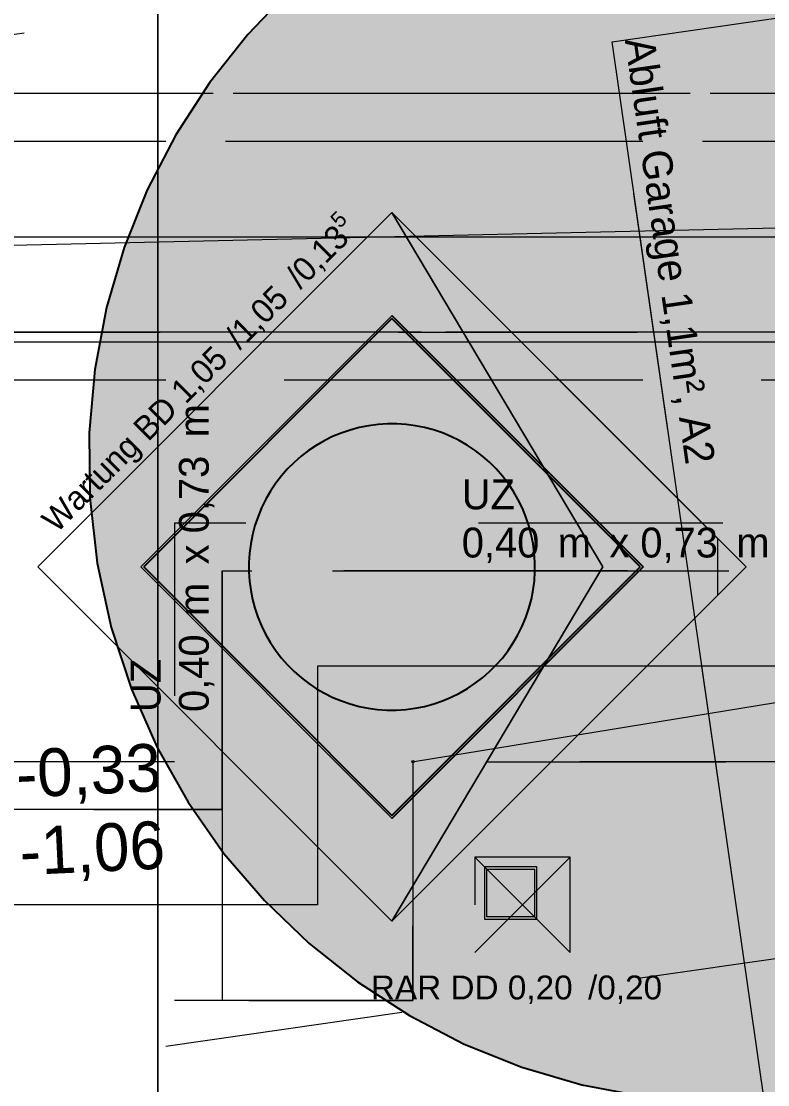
# Model space of a CAD drawing. Header units: metres. Extents: x -14 to 130, y -38 to 4.
# Drawn here: x 8.714 to 10.279, y -31.557 to -29.328 of the extents above; entities that cross this region are included whole.
import ezdxf

# ---------------------------------------------------------------- set-up
doc = ezdxf.new("R2010")
doc.units = ezdxf.units.M
doc.header["$MEASUREMENT"] = 0
for name, pattern in [('Punkt 1_1', [0.07500000000000001, 0.025, -0.05000000000000001]), ('Strichliert_1_-1', [2, 1, -1]), ('Strichlinie eng', [0.002, 0.0015, -0.0005]), ('Untersicht', [0.001, 0.0005, -0.0005])]:
    doc.linetypes.add(name, pattern=pattern)
for name, color, linetype in [('-1._KG PP_3_210 Decke', 7, 'Continuous'), ('-1._KG PP_3_220 Bodenaufbau', 7, 'Continuous'), ('-1._KG PP_3_250 Träger Unterzug', 7, 'Continuous'), ('-1._KG PP_3_270 Deckendurchbruchsymbol', 7, 'Continuous'), ('-1._KG PP_3_310 Dachkonstruktion massiv', 7, 'Continuous'), ('-1._KG PP_3_870 Dokumentation allgemein', 7, 'Continuous'), ('-1._KG PP_3_945 Einreichplan Beschriftung', 7, 'Continuous'), ('-1._KG PP_3_970 Brandschutz', 7, 'Continuous'), ('-1._KG PP_3_Bemaßen_Sperrmaß 2D', 7, 'Continuous'), ('-1._KG PP_3_Gelände_Beschriftung Gelände', 7, 'Continuous'), ('-1._KG PP_3_Kataster Grenzpunkte_Grenzpunkt (GP) Hausecke_Kennzeichen', 7, 'Continuous'), ('-1._KG PP_3_Kataster Grenzpunkte_Grenzpunkt (GP) Zeichen im Fels_Kennzeichen', 7, 'Continuous'), ('-1._KG PP_3_Kataster Grundstücke_Grundstück', 7, 'Continuous')]:
    doc.layers.add(name, color=color, linetype=linetype)
doc.styles.add('ERSTELLTER_STIL_1', font='arial.ttf')
doc.styles.add('ERSTELLTER_STIL_5', font='')
doc.styles.get('ERSTELLTER_STIL_5').set_extended_font_data('Eurostile')
doc.linetypes.add('GAS', pattern='A,0,[1,415_260415_PP_VA_1_2 -1 KG1.Shx,S=0.1865079365079365,R=0,X=0,Y=0],-26.5,0', length=26.5)

msp = doc.modelspace()

# ---------------------------------------------------------------- hatches: boundary and pattern name
at = {"layer": '-1._KG PP_3_210 Decke', "linetype": 'Continuous', "lineweight": 0, "true_color": 0x0f1f00}
h = msp.add_hatch(color=88, dxfattribs=at)
h.paths.add_polyline_path([(9.98588561183884, -28.91214814596547, 0.9999999999999999), (10.42508106225892, -31.57618781465104, 0.9999999999999999)])
h.paths.add_polyline_path([(9.539864110852418, -30.76786146733664, -1.000000024835274), (9.442265118194504, -30.17585265267916, -1.000000024835268)], flags=0)
at = {"layer": '-1._KG PP_3_270 Deckendurchbruchsymbol', "linetype": 'Continuous', "lineweight": 0, "true_color": 0x000000}
msp.add_hatch(color=18, dxfattribs=at).paths.add_polyline_path([(9.491064614523443, -31.21431918025379), (10.23352673476932, -30.47185706000791), (9.491064614523443, -29.72939493976204), (9.933526734769321, -30.47185706000791)])
at = {"layer": '-1._KG PP_3_Gelände_Beschriftung Gelände', "linetype": 'Continuous', "lineweight": 0, "true_color": 0x0f1f00}
msp.add_hatch(color=88, dxfattribs=at).paths.add_polyline_path([(9.491064614523447, -29.95142646905462), (8.97063402357015, -30.47185706000791), (9.491064614523454, -30.99228765096121), (10.01149520547674, -30.47185706000792)])

# ---------------------------------------------------------------- linework, layer by layer
at = {"layer": '-1._KG PP_3_210 Decke', "color": 7, "linetype": 'Untersicht', "lineweight": 13, "ltscale": 1000, "true_color": 0xf4f4f4, "flags": 128}
msp.add_lwpolyline([(5.305028709145281, -21.49499984274746), (0.1843831494230894, -21.49499984274746), (0.1967034927316131, -31.38000008767371), (9.535029024412816, -31.38000008767371), (9.535029024412816, -30.8800001112715), (12.38502880685627, -30.8800001112715), (12.38502880685627, -29.98000020911363), (18.72579114256216, -29.98000020911363), (18.76214868190436, -21.49499984274746), (12.46502895810572, -21.49499984274746), (12.46502882522127, -24.32000009110894), (13.00666210526895, -24.32000009110894), (13.23261569759713, -25.87000012072028), (9.875028698316113, -25.87000012072028), (7.87502879270726, -25.87000012072028), (7.87502879270726, -23.91999996360416), (5.305028709145281, -23.91999996360416)], close=True, dxfattribs=at)
at = {"layer": '-1._KG PP_3_210 Decke', "color": 7, "linetype": 'Punkt 1_1', "lineweight": 25, "ltscale": 1000, "flags": 128}
for points in [[(9.98588561183884, -28.91214814596547, 0.9999999999999999), (10.42508106225892, -31.57618781465104, 0.9999999999999999)], [(9.539864110852418, -30.76786146733664, 1.000000024835268), (9.442265118194504, -30.17585265267916, 1.000000024835274)]]:
    msp.add_lwpolyline(points, format="xyb", close=True, dxfattribs=at)
at = {"layer": '-1._KG PP_3_210 Decke', "color": 8, "linetype": 'Untersicht', "lineweight": 13, "ltscale": 1000, "flags": 128}
msp.add_lwpolyline([(0.1962049458953548, -30.98000010461589), (0.1998276885272201, -33.88653668298276), (18.72045518068941, -31.22526101441079), (18.72750485506194, -29.57999984005176), (11.98502886677401, -29.57999984005176), (11.98502886677401, -30.47999979316301), (9.13502883116295, -30.47999979316301), (9.13502883116295, -30.98000010461589)], close=True, dxfattribs=at)
at = {"layer": '-1._KG PP_3_220 Bodenaufbau', "color": 7, "linetype": 'Continuous', "lineweight": 13, "ltscale": 1000, "flags": 128}
for points in [[(9.491064614523454, -29.72939493976203), (8.748602494277575, -30.47185706000791)], [(10.17445128902936, -30.41278161426795), (9.491064614523454, -29.72939493976203)], [(8.964977169320663, -30.4718570600079), (9.491064614523454, -29.94576961480512)], [(9.491064614523454, -29.94576961480512), (10.01715205972624, -30.47185706000791)], [(9.491064614523454, -29.95142646905462), (8.970634023570158, -30.4718570600079)], [(10.01149520547675, -30.47185706000791), (9.491064614523454, -29.95142646905462)], [(10.17445128902937, -30.53093250574788), (10.17445128902936, -30.41278161426795)], [(8.748602494277575, -30.47185706000791), (9.491064614523454, -31.21431918025379)], [(9.491064614523454, -30.9979445052107), (8.964977169320663, -30.4718570600079)], [(8.970634023570158, -30.4718570600079), (9.491064614523458, -30.99228765096121)], [(10.01715205972624, -30.47185706000791), (9.491064614523454, -30.9979445052107)], [(9.491064614523458, -30.99228765096121), (10.01149520547675, -30.47185706000791)], [(9.491064614523454, -31.21431918025379), (10.17445128902937, -30.53093250574788)]]:
    msp.add_lwpolyline(points, dxfattribs=at)
at = {"layer": '-1._KG PP_3_250 Träger Unterzug', "color": 76, "linetype": 'GAS', "lineweight": 13, "ltscale": 1000, "true_color": 0x3f7f02}
for p, q in [((0.6648358585033431, -29.7800001967916), (18.25621031788018, -29.7800001967916)), ((9.335028830120743, -30.67999963326433), (9.335028830120743, -31.18000005249444)), ((12.18502864336495, -30.67999963326433), (9.335028830120743, -30.67999963326433)), ((9.335028830120743, -31.18000005249444), (0.6665794001786995, -31.18000005249444))]:
    msp.add_line(p, q, dxfattribs=at)
at = {"layer": '-1._KG PP_3_250 Träger Unterzug', "color": 76, "linetype": 'Untersicht', "lineweight": 13, "ltscale": 1000, "true_color": 0x3f7f02, "flags": 128}
for points in [[(4.505028843272418, -29.57999999999997), (11.98502880672785, -29.57999999999997)], [(4.505028843272418, -29.97999999999997), (11.98502880672785, -29.97999999999996)], [(9.1350289650452, -30.47999982981369), (9.1350289650452, -30.98000008767372)], [(11.98502880672785, -30.47999982981369), (9.1350289650452, -30.47999982981369)], [(9.535028965045202, -30.8799998298137), (9.535028965045202, -31.38000008767372)], [(12.38502880672784, -30.87999982981369), (9.535028965045202, -30.87999982981369)], [(9.135028965045196, -30.98000008767372), (0.6665792110665638, -30.98000008767372)], [(9.535028965045194, -31.38000008767371), (0.6665792110665638, -31.38000008767371)]]:
    msp.add_lwpolyline(points, dxfattribs=at)
at = {"layer": '-1._KG PP_3_270 Deckendurchbruchsymbol', "color": 7, "linetype": 'Untersicht', "lineweight": 13, "ltscale": 1000}
for p, q in [((9.665028543606718, -31.2800002561715), (9.865028950960847, -31.07999984881738)), ((9.665028543606718, -31.07999984881738), (9.865028950960847, -31.2800002561715))]:
    msp.add_line(p, q, dxfattribs=at)
at = {"layer": '-1._KG PP_3_270 Deckendurchbruchsymbol', "color": 7, "linetype": 'Continuous', "lineweight": 13, "ltscale": 1000, "flags": 128}
for points in [[(9.933526734769321, -30.47185706000791), (9.491064614523443, -29.72939493976204), (8.748602494277568, -30.47185706000791), (9.491064614523443, -31.21431918025379)], [(9.491064614523443, -31.21431918025379), (10.23352673476932, -30.47185706000791), (9.491064614523443, -29.72939493976204), (9.933526734769321, -30.47185706000791)]]:
    msp.add_lwpolyline(points, close=True, dxfattribs=at)
at = {"layer": '-1._KG PP_3_270 Deckendurchbruchsymbol', "color": 7, "linetype": 'Untersicht', "lineweight": 13, "ltscale": 1000, "flags": 128}
msp.add_lwpolyline([(9.865028823917998, -31.28000014199888), (9.865028823917998, -31.08000014199888), (9.665028824797632, -31.08000014199888), (9.665028824797632, -31.28000014199888)], close=True, dxfattribs=at)
at = {"layer": '-1._KG PP_3_310 Dachkonstruktion massiv', "color": 140, "linetype": 'Untersicht', "lineweight": 0, "ltscale": 1000, "true_color": 0x00b9ff}
msp.add_line((9.135029021921833, -30.98000024429552), (9.135029021921833, -31.37999986069335), dxfattribs=at)
at = {"layer": '-1._KG PP_3_870 Dokumentation allgemein', "color": 140, "linetype": 'Strichlinie eng', "lineweight": 0, "ltscale": 1000, "true_color": 0x00b9ff, "flags": 128}
msp.add_lwpolyline([(5.866884726208619, -27.21751523042409), (11.80582128341844, -26.36368118950239), (12.16443158060556, -28.85803454353051), (6.225495023395732, -29.71186858445221)], close=True, dxfattribs=at)
at = {"layer": '-1._KG PP_3_970 Brandschutz', "color": 16, "linetype": 'GAS', "lineweight": 13, "ltscale": 1000, "true_color": 0x7e0000}
msp.add_line((10.37957625965349, -32.34073086805866), (9.952659595226327, -29.37126250073969), dxfattribs=at)
at = {"layer": '-1._KG PP_3_970 Brandschutz', "color": 16, "linetype": 'Untersicht', "lineweight": 13, "ltscale": 1000, "true_color": 0x7e0000, "flags": 128}
for points in [[(9.952659486282739, -29.37126247947988), (13.56551255596016, -28.85184675299248)], [(10.35423214428842, -32.1644451579977), (9.952659486282739, -29.37126247947988)]]:
    msp.add_lwpolyline(points, dxfattribs=at)
at = {"layer": '-1._KG PP_3_Bemaßen_Sperrmaß 2D', "color": 5, "linetype": 'GAS', "lineweight": 0, "ltscale": 1000}
for p, q in [((8.999999807760917, 2.999999702828291), (8.999999807760917, -36.00000004358344)), ((-1.500000008743161, -29.99999980606385), (21.00000028280011, -29.99999980606385))]:
    msp.add_line(p, q, dxfattribs=at)
at = {"layer": '-1._KG PP_3_Gelände_Beschriftung Gelände', "color": 7, "linetype": 'Continuous', "lineweight": 18, "ltscale": 1000, "flags": 128}
for points in [[(9.491064614523454, -29.72939493976203), (8.748602494277575, -30.47185706000791)], [(10.23352673476933, -30.47185706000791), (9.491064614523454, -29.72939493976203)], [(8.964977169277711, -30.47185705998011), (9.491749890333883, -29.94508433901391)], [(9.491749890333883, -29.94508433901391), (10.01873332037495, -30.47185705997003)], [(8.748602494277575, -30.47185706000791), (9.491064614523454, -31.21431918025379)], [(8.964977169277711, -30.47185705998011), (9.49174989033389, -30.99862978093624)], [(9.491064614523454, -31.21431918025379), (10.23352673476933, -30.47185706000791)], [(9.49174989033389, -30.99862978093624), (10.01873332037495, -30.47185705997003)]]:
    msp.add_lwpolyline(points, dxfattribs=at)
at = {"layer": '-1._KG PP_3_Gelände_Beschriftung Gelände', "color": 7, "linetype": 'Punkt 1_1', "lineweight": 25, "ltscale": 1000, "flags": 128}
msp.add_lwpolyline([(9.491064614523447, -29.95142646905462), (8.97063402357015, -30.47185706000791), (9.491064614523454, -30.99228765096121), (10.01149520547674, -30.47185706000792)], close=True, dxfattribs=at)
at = {"layer": '-1._KG PP_3_Kataster Grenzpunkte_Grenzpunkt (GP) Hausecke_Kennzeichen', "color": 76, "linetype": 'Continuous', "lineweight": 13, "ltscale": 1000, "true_color": 0x3f7f02}
msp.add_line((8.999999807760917, -35.94999994174491), (8.999999807760917, -24.99458823794829), dxfattribs=at)
at = {"layer": '-1._KG PP_3_Kataster Grenzpunkte_Grenzpunkt (GP) Hausecke_Kennzeichen', "color": 7, "linetype": 'Strichliert_1_-1', "lineweight": 13, "ltscale": 1000}
for p, q in [((0.6673349349046855, -29.9799430852451), (18.25621031788018, -29.57999978943748)), ((9.537496558649833, -30.87959680915883), (11.98502883516603, -30.47999982506541))]:
    msp.add_line(p, q, dxfattribs=at)
at = {"layer": '-1._KG PP_3_Kataster Grenzpunkte_Grenzpunkt (GP) Hausecke_Kennzeichen', "color": 7, "linetype": 'Continuous', "lineweight": 13, "ltscale": 1000}
msp.add_circle((9.535028965045202, -30.8799998298137), 0.0025, dxfattribs=at)
at = {"layer": '-1._KG PP_3_Kataster Grenzpunkte_Grenzpunkt (GP) Zeichen im Fels_Kennzeichen', "color": 171, "linetype": 'Untersicht', "lineweight": 13, "ltscale": 1000, "true_color": 0x6c6cff, "flags": 128}
for points in [[(9.685028825221258, -31.20999999999998), (9.795028825221257, -31.20999999999998), (9.795028825221257, -31.09999999999998), (9.685028825221258, -31.09999999999998)], [(9.690028825221257, -31.10499999999998), (9.790028825221258, -31.10499999999998), (9.790028825221258, -31.20499999999998), (9.690028825221257, -31.20499999999998)]]:
    msp.add_lwpolyline(points, close=True, dxfattribs=at)
at = {"layer": '-1._KG PP_3_Kataster Grundstücke_Grundstück', "color": 30, "linetype": 'Untersicht', "lineweight": 13, "ltscale": 1000, "true_color": 0xff6400, "flags": 128}
for points in [[(4.516884583573619, -27.20499932469176), (4.516884583573619, -27.40499979971655), (4.516884721507262, -29.57999999999997), (13.77344598758577, -29.57999999999997), (13.61225824716196, -28.47428155504323), (13.58340818388112, -28.27637367134864), (13.29092623433973, -26.27000011090431), (10.05502885121589, -26.27000024883796), (7.625029065984835, -26.27000011090431), (4.516884583573619, -26.27000011090431)], [(4.516884726208632, -29.57999999999997), (13.77344612418637, -29.57999999999997), (13.75886848098867, -29.47999999999997), (4.516884726208632, -29.47999999999997)], [(9.03502904028865, -30.88000060189802), (0.6660814096760621, -30.88000060189802), (0.6662058849048638, -30.98000008767372), (9.13502903206121, -30.98000008767372), (9.13502903206121, -30.47999979147966), (11.98502888191205, -30.47999979147966), (11.98502888191205, -29.9799994952856), (11.88502889013948, -29.9799994952856), (11.88502889013948, -30.38000013703834), (9.03502904028865, -30.38000013703834)], [(0.8649589302855158, -29.97999999999998), (0.8662052778658076, -30.98000008767372), (9.1350289650452, -30.98000008767372), (9.1350289650452, -30.47999982981369), (11.98502888191205, -30.47999982981369), (11.98502888191205, -29.97999999999996)], [(4.516884726208632, -30.07999999999996), (11.98502880672785, -30.07999999999996), (11.98502880672785, -29.97999999999996), (4.516884726208632, -29.97999999999996)]]:
    msp.add_lwpolyline(points, close=True, dxfattribs=at)
for points in [[(0.8643357518290617, -29.47999999999997), (0.8650835892109381, -30.07999999999996), (11.88502880672785, -30.07999999999996)], [(18.05535628892672, -30.07999999999996), (18.05792722011108, -29.47999999999997), (0.8643357518290582, -29.47999999999997)], [(0.8660808199078307, -30.88000008767371), (0.8682836012676791, -32.64736250614143), (18.05494293189901, -30.17645636918279), (18.05535624253289, -30.07999999999996)], [(11.88502880672785, -30.07999999999998), (11.88502880672785, -30.37999999999998), (9.035028825221259, -30.37999999999998), (9.035028825221259, -30.88000008767371), (0.8660808199078307, -30.88000008767371)]]:
    msp.add_lwpolyline(points, dxfattribs=at)

# ---------------------------------------------------------------- texts
at = {"layer": '-1._KG PP_3_270 Deckendurchbruchsymbol', "color": 1, "linetype": 'Continuous', "lineweight": 0, "insert": (9.115566226064356, -30.09635867154883), "char_height": 0.05, "attachment_point": 8, "rotation": 45, "style": 'ERSTELLTER_STIL_5'}
msp.add_mtext('\\A1;{\\pqc;\\pt0;\\fEurostile|b0|i0|c0|p0;\\W1.000000;Wartung BD 1,05\\fEurostile|b0|i0|c0|p0;\\W1.000000;\\A1{\\H.66x;\\S^  ;}\\fEurostile|b0|i0|c0|p0;\\W1.000000; /1,05\\fEurostile|b0|i0|c0|p0;\\W1.000000;\\A1{\\H.66x;\\S^  ;}\\fEurostile|b0|i0|c0|p0;\\W1.000000; /0,13\\fEurostile|b0|i0|c0|p0;\\W1.000000;\\A1{\\H.66x;\\S5^  ;}}', dxfattribs=at)
at = {"layer": '-1._KG PP_3_270 Deckendurchbruchsymbol', "color": 1, "linetype": 'Continuous', "lineweight": 0, "insert": (9.765028824357811, -31.39256703603456), "char_height": 0.05, "attachment_point": 8, "style": 'ERSTELLTER_STIL_1'}
msp.add_mtext('\\A1;{\\pqc;\\pt0;\\fArial|b0|i0|c0|p0;\\W1.000000;RAR DD 0,20\\fArial|b0|i0|c0|p0;\\W1.000000;\\A1{\\H.66x;\\S^  ;}\\fArial|b0|i0|c0|p0;\\W1.000000; /0,20\\fArial|b0|i0|c0|p0;\\W1.000000;\\A1{\\H.66x;\\S^  ;}\\fArial|b0|i0|c0|p0;\\W1.000000;\\fArial|b0|i0|c0|p0;\\W1.000000;\\A1{\\H.66x;\\S^  ;}}', dxfattribs=at)
at = {"layer": '-1._KG PP_3_945 Einreichplan Beschriftung', "color": 7, "linetype": 'Continuous', "lineweight": 13, "char_height": 0.0625, "attachment_point": 1, "rotation": 90, "style": 'ERSTELLTER_STIL_5'}
for s, insert in [('\\A1;{\\pql;\\pt0,1;\\fEurostile|b0|i0|c0|p0;\\W1.000000;0,40\\fEurostile|b0|i0|c0|p0;\\W1.000000;\\A1{\\H.66x;\\S^  ;}\\fEurostile|b0|i0|c0|p0;\\W1.000000; m\\fEurostile|b0|i0|c0|p0;\\W1.000000;\\A1{\\H.66x;\\S^  ;}\\fEurostile|b0|i0|c0|p0;\\W1.000000; x \\fEurostile|b0|i0|c0|p0;\\W1.000000;\\fEurostile|b0|i0|c0|p0;\\W1.000000;\\fEurostile|b0|i0|c0|p0;\\W1.000000;\\fEurostile|b0|i0|c0|p0;\\W1.000000;\\fEurostile|b0|i0|c0|p0;\\W1.000000;0,73\\fEurostile|b0|i0|c0|p0;\\W1.000000;\\A1{\\H.66x;\\S^  ;}\\fEurostile|b0|i0|c0|p0;\\W1.000000; m\\fEurostile|b0|i0|c0|p0;\\W1.000000;\\A1{\\H.66x;\\S^  ;}\\fEurostile|b0|i0|c0|p0;\\W1.000000;\\fEurostile|b0|i0|c0|p0;\\W1.000000;\\fEurostile|b0|i0|c0|p0;\\W1.000000;\\fEurostile|b0|i0|c0|p0;\\W1.000000;\\fEurostile|b0|i0|c0|p0;\\W1.000000;\\fEurostile|b0|i0|c0|p0;\\W1.000000;\\fEurostile|b0|i0|c0|p0;\\W1.000000;\\A1{\\H.66x;\\S^  ;}\\fEurostile|b0|i0|c0|p0;\\W1.000000;\\fEurostile|b0|i0|c0|p0;\\W1.000000;\\A1{\\H.66x;\\S^  ;}\\fEurostile|b0|i0|c0|p0;\\W1.000000;\\fEurostile|b0|i0|c0|p0;\\W1.000000;\\fEurostile|b0|i0|c0|p0;\\W1.000000;\\fEurostile|b0|i0|c0|p0;\\W1.000000;\\fEurostile|b0|i0|c0|p0;\\W1.000000;\\fEurostile|b0|i0|c0|p0;\\W1.000000;\\fEurostile|b0|i0|c0|p0;\\W1.000000;\\A1{\\H.66x;\\S^  ;}\\fEurostile|b0|i0|c0|p0;\\W1.000000;\\fEurostile|b0|i0|c0|p0;\\W1.000000;\\A1{\\H.66x;\\S^  ;}\\fEurostile|b0|i0|c0|p0;\\W1.000000;\\fEurostile|b0|i0|c0|p0;\\W1.000000;\\fEurostile|b0|i0|c0|p0;\\W1.000000;\\fEurostile|b0|i0|c0|p0;\\W1.000000;\\fEurostile|b0|i0|c0|p0;\\W1.000000;\\fEurostile|b0|i0|c0|p0;\\W1.000000;\\fEurostile|b0|i0|c0|p0;\\W1.000000;\\A1{\\H.66x;\\S^  ;}\\fEurostile|b0|i0|c0|p0;\\W1.000000;\\fEurostile|b0|i0|c0|p0;\\W1.000000;\\A1{\\H.66x;\\S^  ;}\\fEurostile|b0|i0|c0|p0;\\W1.000000;\\fEurostile|b0|i0|c0|p0;\\W1.000000;\\fEurostile|b0|i0|c0|p0;\\W1.000000;\\fEurostile|b0|i0|c0|p0;\\W1.000000;\\fEurostile|b0|i0|c0|p0;\\W1.000000;\\fEurostile|b0|i0|c0|p0;\\W1.000000;\\fEurostile|b0|i0|c0|p0;\\W1.000000;\\A1{\\H.66x;\\S^  ;}\\fEurostile|b0|i0|c0|p0;\\W1.000000;}', (9.044552099225577, -30.77582470545534)), ('\\A1;{\\pql;\\pt0,1;\\fEurostile|b0|i0|c0|p0;\\W1.000000;UZ\\fEurostile|b0|i0|c0|p0;\\W1.000000;\\A1{\\H.66x;\\S^  ;}\\fEurostile|b0|i0|c0|p0;\\W1.000000;\\fEurostile|b0|i0|c0|p0;\\W1.000000;\\A1{\\H.66x;\\S^  ;}\\fEurostile|b0|i0|c0|p0;\\W1.000000;\\fEurostile|b0|i0|c0|p0;\\W1.000000;\\fEurostile|b0|i0|c0|p0;\\W1.000000;\\fEurostile|b0|i0|c0|p0;\\W1.000000;\\fEurostile|b0|i0|c0|p0;\\W1.000000;\\fEurostile|b0|i0|c0|p0;\\W1.000000;\\fEurostile|b0|i0|c0|p0;\\W1.000000;\\A1{\\H.66x;\\S^  ;}\\fEurostile|b0|i0|c0|p0;\\W1.000000;\\fEurostile|b0|i0|c0|p0;\\W1.000000;\\A1{\\H.66x;\\S^  ;}\\fEurostile|b0|i0|c0|p0;\\W1.000000;\\fEurostile|b0|i0|c0|p0;\\W1.000000;\\fEurostile|b0|i0|c0|p0;\\W1.000000;\\fEurostile|b0|i0|c0|p0;\\W1.000000;\\fEurostile|b0|i0|c0|p0;\\W1.000000;\\fEurostile|b0|i0|c0|p0;\\W1.000000;\\fEurostile|b0|i0|c0|p0;\\W1.000000;\\A1{\\H.66x;\\S^  ;}\\fEurostile|b0|i0|c0|p0;\\W1.000000;\\fEurostile|b0|i0|c0|p0;\\W1.000000;\\A1{\\H.66x;\\S^  ;}\\fEurostile|b0|i0|c0|p0;\\W1.000000;\\fEurostile|b0|i0|c0|p0;\\W1.000000;\\fEurostile|b0|i0|c0|p0;\\W1.000000;\\fEurostile|b0|i0|c0|p0;\\W1.000000;\\fEurostile|b0|i0|c0|p0;\\W1.000000;\\fEurostile|b0|i0|c0|p0;\\W1.000000;\\fEurostile|b0|i0|c0|p0;\\W1.000000;\\A1{\\H.66x;\\S^  ;}\\fEurostile|b0|i0|c0|p0;\\W1.000000;\\fEurostile|b0|i0|c0|p0;\\W1.000000;\\A1{\\H.66x;\\S^  ;}\\fEurostile|b0|i0|c0|p0;\\W1.000000;\\fEurostile|b0|i0|c0|p0;\\W1.000000;\\fEurostile|b0|i0|c0|p0;\\W1.000000;\\fEurostile|b0|i0|c0|p0;\\W1.000000;\\fEurostile|b0|i0|c0|p0;\\W1.000000;\\fEurostile|b0|i0|c0|p0;\\W1.000000;\\fEurostile|b0|i0|c0|p0;\\W1.000000;\\A1{\\H.66x;\\S^  ;}\\fEurostile|b0|i0|c0|p0;\\W1.000000;\\fEurostile|b0|i0|c0|p0;\\W1.000000;\\A1{\\H.66x;\\S^  ;}\\fEurostile|b0|i0|c0|p0;\\W1.000000;\\fEurostile|b0|i0|c0|p0;\\W1.000000;\\fEurostile|b0|i0|c0|p0;\\W1.000000;\\fEurostile|b0|i0|c0|p0;\\W1.000000;\\fEurostile|b0|i0|c0|p0;\\W1.000000;\\fEurostile|b0|i0|c0|p0;\\W1.000000;\\fEurostile|b0|i0|c0|p0;\\W1.000000;\\A1{\\H.66x;\\S^  ;}\\fEurostile|b0|i0|c0|p0;\\W1.000000;}', (8.943607709208814, -30.77582470545534))]:
    msp.add_mtext(s, dxfattribs=dict(at, insert=insert))
at = {"layer": '-1._KG PP_3_945 Einreichplan Beschriftung', "color": 7, "linetype": 'Continuous', "lineweight": 13, "char_height": 0.0625, "attachment_point": 1, "style": 'ERSTELLTER_STIL_5'}
for s, insert in [('\\A1;{\\pql;\\pt0,1;\\fEurostile|b0|i0|c0|p0;\\W1.000000;UZ\\fEurostile|b0|i0|c0|p0;\\W1.000000;\\A1{\\H.66x;\\S^  ;}\\fEurostile|b0|i0|c0|p0;\\W1.000000;\\fEurostile|b0|i0|c0|p0;\\W1.000000;\\A1{\\H.66x;\\S^  ;}\\fEurostile|b0|i0|c0|p0;\\W1.000000;\\fEurostile|b0|i0|c0|p0;\\W1.000000;\\fEurostile|b0|i0|c0|p0;\\W1.000000;\\fEurostile|b0|i0|c0|p0;\\W1.000000;\\fEurostile|b0|i0|c0|p0;\\W1.000000;\\fEurostile|b0|i0|c0|p0;\\W1.000000;\\fEurostile|b0|i0|c0|p0;\\W1.000000;\\A1{\\H.66x;\\S^  ;}\\fEurostile|b0|i0|c0|p0;\\W1.000000;\\fEurostile|b0|i0|c0|p0;\\W1.000000;\\A1{\\H.66x;\\S^  ;}\\fEurostile|b0|i0|c0|p0;\\W1.000000;\\fEurostile|b0|i0|c0|p0;\\W1.000000;\\fEurostile|b0|i0|c0|p0;\\W1.000000;\\fEurostile|b0|i0|c0|p0;\\W1.000000;\\fEurostile|b0|i0|c0|p0;\\W1.000000;\\fEurostile|b0|i0|c0|p0;\\W1.000000;\\fEurostile|b0|i0|c0|p0;\\W1.000000;\\A1{\\H.66x;\\S^  ;}\\fEurostile|b0|i0|c0|p0;\\W1.000000;\\fEurostile|b0|i0|c0|p0;\\W1.000000;\\A1{\\H.66x;\\S^  ;}\\fEurostile|b0|i0|c0|p0;\\W1.000000;\\fEurostile|b0|i0|c0|p0;\\W1.000000;\\fEurostile|b0|i0|c0|p0;\\W1.000000;\\fEurostile|b0|i0|c0|p0;\\W1.000000;\\fEurostile|b0|i0|c0|p0;\\W1.000000;\\fEurostile|b0|i0|c0|p0;\\W1.000000;\\fEurostile|b0|i0|c0|p0;\\W1.000000;\\A1{\\H.66x;\\S^  ;}\\fEurostile|b0|i0|c0|p0;\\W1.000000;\\fEurostile|b0|i0|c0|p0;\\W1.000000;\\A1{\\H.66x;\\S^  ;}\\fEurostile|b0|i0|c0|p0;\\W1.000000;\\fEurostile|b0|i0|c0|p0;\\W1.000000;\\fEurostile|b0|i0|c0|p0;\\W1.000000;\\fEurostile|b0|i0|c0|p0;\\W1.000000;\\fEurostile|b0|i0|c0|p0;\\W1.000000;\\fEurostile|b0|i0|c0|p0;\\W1.000000;\\fEurostile|b0|i0|c0|p0;\\W1.000000;\\A1{\\H.66x;\\S^  ;}\\fEurostile|b0|i0|c0|p0;\\W1.000000;\\fEurostile|b0|i0|c0|p0;\\W1.000000;\\A1{\\H.66x;\\S^  ;}\\fEurostile|b0|i0|c0|p0;\\W1.000000;\\fEurostile|b0|i0|c0|p0;\\W1.000000;\\fEurostile|b0|i0|c0|p0;\\W1.000000;\\fEurostile|b0|i0|c0|p0;\\W1.000000;\\fEurostile|b0|i0|c0|p0;\\W1.000000;\\fEurostile|b0|i0|c0|p0;\\W1.000000;\\fEurostile|b0|i0|c0|p0;\\W1.000000;\\A1{\\H.66x;\\S^  ;}\\fEurostile|b0|i0|c0|p0;\\W1.000000;}', (9.637498461629262, -30.28857857397729)), ('\\A1;{\\pql;\\pt0,1;\\fEurostile|b0|i0|c0|p0;\\W1.000000;0,40\\fEurostile|b0|i0|c0|p0;\\W1.000000;\\A1{\\H.66x;\\S^  ;}\\fEurostile|b0|i0|c0|p0;\\W1.000000; m\\fEurostile|b0|i0|c0|p0;\\W1.000000;\\A1{\\H.66x;\\S^  ;}\\fEurostile|b0|i0|c0|p0;\\W1.000000; x \\fEurostile|b0|i0|c0|p0;\\W1.000000;\\fEurostile|b0|i0|c0|p0;\\W1.000000;\\fEurostile|b0|i0|c0|p0;\\W1.000000;\\fEurostile|b0|i0|c0|p0;\\W1.000000;\\fEurostile|b0|i0|c0|p0;\\W1.000000;0,73\\fEurostile|b0|i0|c0|p0;\\W1.000000;\\A1{\\H.66x;\\S^  ;}\\fEurostile|b0|i0|c0|p0;\\W1.000000; m\\fEurostile|b0|i0|c0|p0;\\W1.000000;\\A1{\\H.66x;\\S^  ;}\\fEurostile|b0|i0|c0|p0;\\W1.000000;\\fEurostile|b0|i0|c0|p0;\\W1.000000;\\fEurostile|b0|i0|c0|p0;\\W1.000000;\\fEurostile|b0|i0|c0|p0;\\W1.000000;\\fEurostile|b0|i0|c0|p0;\\W1.000000;\\fEurostile|b0|i0|c0|p0;\\W1.000000;\\fEurostile|b0|i0|c0|p0;\\W1.000000;\\A1{\\H.66x;\\S^  ;}\\fEurostile|b0|i0|c0|p0;\\W1.000000;\\fEurostile|b0|i0|c0|p0;\\W1.000000;\\A1{\\H.66x;\\S^  ;}\\fEurostile|b0|i0|c0|p0;\\W1.000000;\\fEurostile|b0|i0|c0|p0;\\W1.000000;\\fEurostile|b0|i0|c0|p0;\\W1.000000;\\fEurostile|b0|i0|c0|p0;\\W1.000000;\\fEurostile|b0|i0|c0|p0;\\W1.000000;\\fEurostile|b0|i0|c0|p0;\\W1.000000;\\fEurostile|b0|i0|c0|p0;\\W1.000000;\\A1{\\H.66x;\\S^  ;}\\fEurostile|b0|i0|c0|p0;\\W1.000000;\\fEurostile|b0|i0|c0|p0;\\W1.000000;\\A1{\\H.66x;\\S^  ;}\\fEurostile|b0|i0|c0|p0;\\W1.000000;\\fEurostile|b0|i0|c0|p0;\\W1.000000;\\fEurostile|b0|i0|c0|p0;\\W1.000000;\\fEurostile|b0|i0|c0|p0;\\W1.000000;\\fEurostile|b0|i0|c0|p0;\\W1.000000;\\fEurostile|b0|i0|c0|p0;\\W1.000000;\\fEurostile|b0|i0|c0|p0;\\W1.000000;\\A1{\\H.66x;\\S^  ;}\\fEurostile|b0|i0|c0|p0;\\W1.000000;\\fEurostile|b0|i0|c0|p0;\\W1.000000;\\A1{\\H.66x;\\S^  ;}\\fEurostile|b0|i0|c0|p0;\\W1.000000;\\fEurostile|b0|i0|c0|p0;\\W1.000000;\\fEurostile|b0|i0|c0|p0;\\W1.000000;\\fEurostile|b0|i0|c0|p0;\\W1.000000;\\fEurostile|b0|i0|c0|p0;\\W1.000000;\\fEurostile|b0|i0|c0|p0;\\W1.000000;\\fEurostile|b0|i0|c0|p0;\\W1.000000;\\A1{\\H.66x;\\S^  ;}\\fEurostile|b0|i0|c0|p0;\\W1.000000;}', (9.637498461629262, -30.38952296399406))]:
    msp.add_mtext(s, dxfattribs=dict(at, insert=insert))
at = {"layer": '-1._KG PP_3_970 Brandschutz', "color": 16, "linetype": 'Continuous', "lineweight": 13, "true_color": 0x7e0000, "insert": (9.960423183354246, -29.37014630168997), "char_height": 0.0625, "attachment_point": 7, "rotation": 278.1812879684184, "style": 'ERSTELLTER_STIL_5'}
msp.add_mtext('\\A1;{\\pql;\\fEurostile|b0|i0|c0|p0;\\W1.000000;Abluft Garage 1,1m², A2}', dxfattribs=at)
at = {"layer": '-1._KG PP_3_Kataster Grenzpunkte_Grenzpunkt (GP) Hausecke_Kennzeichen', "color": 7, "linetype": 'Continuous', "lineweight": 13, "char_height": 0.1, "attachment_point": 1, "rotation": 2.7000000000000006, "style": 'ERSTELLTER_STIL_5'}
for s, insert in [('\\A1;{\\pql;\\pt0,1;\\fEurostile|b0|i0|c0|p0;\\W1.000000;-0,33\\fEurostile|b0|i0|c0|p0;\\W1.000000;\\A1{\\H.66x;\\S^  ;}\\fEurostile|b0|i0|c0|p0;\\W1.000000;\\fEurostile|b0|i0|c0|p0;\\W1.000000;\\A1{\\H.66x;\\S^  ;}\\fEurostile|b0|i0|c0|p0;\\W1.000000;\\fEurostile|b0|i0|c0|p0;\\W1.000000;\\fEurostile|b0|i0|c0|p0;\\W1.000000;\\fEurostile|b0|i0|c0|p0;\\W1.000000;\\fEurostile|b0|i0|c0|p0;\\W1.000000;\\fEurostile|b0|i0|c0|p0;\\W1.000000;\\fEurostile|b0|i0|c0|p0;\\W1.000000;\\A1{\\H.66x;\\S^  ;}\\fEurostile|b0|i0|c0|p0;\\W1.000000;\\fEurostile|b0|i0|c0|p0;\\W1.000000;\\A1{\\H.66x;\\S^  ;}\\fEurostile|b0|i0|c0|p0;\\W1.000000;\\fEurostile|b0|i0|c0|p0;\\W1.000000;\\fEurostile|b0|i0|c0|p0;\\W1.000000;\\fEurostile|b0|i0|c0|p0;\\W1.000000;\\fEurostile|b0|i0|c0|p0;\\W1.000000;\\fEurostile|b0|i0|c0|p0;\\W1.000000;\\fEurostile|b0|i0|c0|p0;\\W1.000000;\\A1{\\H.66x;\\S^  ;}\\fEurostile|b0|i0|c0|p0;\\W1.000000;\\fEurostile|b0|i0|c0|p0;\\W1.000000;\\A1{\\H.66x;\\S^  ;}\\fEurostile|b0|i0|c0|p0;\\W1.000000;\\fEurostile|b0|i0|c0|p0;\\W1.000000;\\fEurostile|b0|i0|c0|p0;\\W1.000000;\\fEurostile|b0|i0|c0|p0;\\W1.000000;\\fEurostile|b0|i0|c0|p0;\\W1.000000;\\fEurostile|b0|i0|c0|p0;\\W1.000000;\\fEurostile|b0|i0|c0|p0;\\W1.000000;\\A1{\\H.66x;\\S^  ;}\\fEurostile|b0|i0|c0|p0;\\W1.000000;\\fEurostile|b0|i0|c0|p0;\\W1.000000;\\fEurostile|b0|i0|c0|p0;\\W1.000000;\\fEurostile|b0|i0|c0|p0;\\W1.000000;\\fEurostile|b0|i0|c0|p0;\\W1.000000;\\fEurostile|b0|i0|c0|p0;\\W1.000000;\\fEurostile|b0|i0|c0|p0;\\W1.000000;\\fEurostile|b0|i0|c0|p0;\\W1.000000;\\fEurostile|b0|i0|c0|p0;\\W1.000000;\\fEurostile|b0|i0|c0|p0;\\W1.000000;\\fEurostile|b0|i0|c0|p0;\\W1.000000;\\fEurostile|b0|i0|c0|p0;\\W1.000000;\\fEurostile|b0|i0|c0|p0;\\W1.000000;\\fEurostile|b0|i0|c0|p0;\\W1.000000;\\fEurostile|b0|i0|c0|p0;\\W1.000000;\\fEurostile|b0|i0|c0|p0;\\W1.000000;\\fEurostile|b0|i0|c0|p0;\\W1.000000;\\fEurostile|b0|i0|c0|p0;\\W1.000000;\\fEurostile|b0|i0|c0|p0;\\W1.000000;}', (8.70045386475166, -30.85563519197302)), ('\\A1;{\\pql;\\pt0,1;\\fEurostile|b0|i0|c0|p0;\\W1.000000;-1,06\\fEurostile|b0|i0|c0|p0;\\W1.000000;\\A1{\\H.66x;\\S^  ;}\\fEurostile|b0|i0|c0|p0;\\W1.000000;\\fEurostile|b0|i0|c0|p0;\\W1.000000;\\A1{\\H.66x;\\S^  ;}\\fEurostile|b0|i0|c0|p0;\\W1.000000;\\fEurostile|b0|i0|c0|p0;\\W1.000000;\\fEurostile|b0|i0|c0|p0;\\W1.000000;\\fEurostile|b0|i0|c0|p0;\\W1.000000;\\fEurostile|b0|i0|c0|p0;\\W1.000000;\\fEurostile|b0|i0|c0|p0;\\W1.000000;\\fEurostile|b0|i0|c0|p0;\\W1.000000;\\A1{\\H.66x;\\S^  ;}\\fEurostile|b0|i0|c0|p0;\\W1.000000;\\fEurostile|b0|i0|c0|p0;\\W1.000000;\\A1{\\H.66x;\\S^  ;}\\fEurostile|b0|i0|c0|p0;\\W1.000000;\\fEurostile|b0|i0|c0|p0;\\W1.000000;\\fEurostile|b0|i0|c0|p0;\\W1.000000;\\fEurostile|b0|i0|c0|p0;\\W1.000000;\\fEurostile|b0|i0|c0|p0;\\W1.000000;\\fEurostile|b0|i0|c0|p0;\\W1.000000;\\fEurostile|b0|i0|c0|p0;\\W1.000000;\\A1{\\H.66x;\\S^  ;}\\fEurostile|b0|i0|c0|p0;\\W1.000000;\\fEurostile|b0|i0|c0|p0;\\W1.000000;\\A1{\\H.66x;\\S^  ;}\\fEurostile|b0|i0|c0|p0;\\W1.000000;\\fEurostile|b0|i0|c0|p0;\\W1.000000;\\fEurostile|b0|i0|c0|p0;\\W1.000000;\\fEurostile|b0|i0|c0|p0;\\W1.000000;\\fEurostile|b0|i0|c0|p0;\\W1.000000;\\fEurostile|b0|i0|c0|p0;\\W1.000000;\\fEurostile|b0|i0|c0|p0;\\W1.000000;\\A1{\\H.66x;\\S^  ;}\\fEurostile|b0|i0|c0|p0;\\W1.000000;\\fEurostile|b0|i0|c0|p0;\\W1.000000;\\fEurostile|b0|i0|c0|p0;\\W1.000000;\\fEurostile|b0|i0|c0|p0;\\W1.000000;\\fEurostile|b0|i0|c0|p0;\\W1.000000;\\fEurostile|b0|i0|c0|p0;\\W1.000000;\\fEurostile|b0|i0|c0|p0;\\W1.000000;\\fEurostile|b0|i0|c0|p0;\\W1.000000;\\fEurostile|b0|i0|c0|p0;\\W1.000000;\\fEurostile|b0|i0|c0|p0;\\W1.000000;\\fEurostile|b0|i0|c0|p0;\\W1.000000;\\fEurostile|b0|i0|c0|p0;\\W1.000000;\\fEurostile|b0|i0|c0|p0;\\W1.000000;\\fEurostile|b0|i0|c0|p0;\\W1.000000;\\fEurostile|b0|i0|c0|p0;\\W1.000000;\\fEurostile|b0|i0|c0|p0;\\W1.000000;\\fEurostile|b0|i0|c0|p0;\\W1.000000;\\fEurostile|b0|i0|c0|p0;\\W1.000000;\\fEurostile|b0|i0|c0|p0;\\W1.000000;}', (8.708109134056484, -31.01796478555309))]:
    msp.add_mtext(s, dxfattribs=dict(at, insert=insert))

doc.saveas('drawing.dxf')
